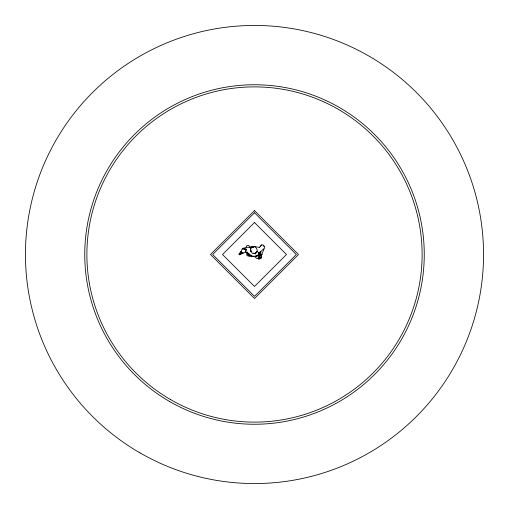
<?xml version="1.0" encoding="UTF-8"?>
<svg xmlns="http://www.w3.org/2000/svg" width="509" height="509" viewBox="0 0 509 509"><rect width="100%" height="100%" fill="white"/><g stroke="black" fill="none" stroke-linecap="round" stroke-linejoin="round"><path stroke-width="0.76" d="M260.112 254.487L260.118 253.1M255.448 253.1L255.442 254.074L254.844 253.387L256.67 252.241L257.338 251.128L256.676 248.5L254.971 246.623L252.54 247.088L250.492 248.856L250.714 251.147L252.419 253.291L253.501 253.641L255.639 253.348L257.115 252.031L257.338 251.128L255.664 252.948L253.667 253.635L255.085 253.38L253.38 253.234L255.155 253.571L255.76 252.674M260.665 253.787L260.754 251.949M259.094 251.987L258.674 255.384L253.437 256.714L248.36 255.747L247.489 252.127M260.672 251.452L259.437 256.778L260.156 255.015L259.113 256.778L259.056 258.279L259.202 257.936M240.706 252.369L240.585 252.967L241.177 251.401L239.58 253.667C240.267 252.209 242.685 251.624 243.124 253.495L240.401 253.876L240.942 253.813M246.178 247.972L246.636 245.777L248.494 245.306L250.428 247.228M258.445 254.074L258.082 255.461C255.416 256.918 251.923 256.816 249.429 255.047L251.452 256.078L252.916 256.148M240.63 252.782L242.176 248.876L243.856 248.481L246.311 249.448L243.143 248.239L247.698 247.183L252.222 247.743M259.145 252.636L258.082 255.461L255.849 256.262M242.233 253.221L239.192 254.513L240.032 253.985L241.489 253.418L239.192 254.863L238.918 253.927L241.018 252.451L240.095 253.049L240.572 252.738M260.284 257.191L261.136 256.797L260.799 257.694L259.647 258.12M260.443 246.528L261.48 244.899L263.007 244.956L264.006 246.401M260.901 257.217L261.473 256.371L261.594 254.615L261.015 255.976L264.419 248.169L264.457 246.343L263.388 245.688M259.24 247.508L261.48 244.899M258.451 256.078L257.98 257.128L259.087 257.789M249.779 255.804L249.435 256.142L246.986 255.715L246.547 252.47M259.533 257.815L258.566 258.483L256.905 258.648L254.182 256.199M259.514 252.337L261.162 251.363L263.503 248.863M242.074 253.546L245.656 251.923L246.146 249.607L245.669 252.559L247.896 252.941L247.043 252.076M250.613 247.565L250.95 247.438M257.974 254.933L258.578 254.742M249.187 247.565L252.299 246.661L253.978 247.081L249.48 247.412M240.852 252.712L241.781 252.458M251.274 247.126L254.036 246.528L259.679 247.419M240.541 253.972L241.444 253.781L240.433 253.673M253.724 256.371L255.143 256.256M255.728 256.358L253.622 256.199M247.088 252.19L249.493 254.812L249.003 253.393M248.43 254.106L251.268 255.27M247.858 254.729L247.272 252.464M259.145 253.049L260.074 255.263M258.197 258.279L258.814 259.304L261.142 258.426L261.212 256.981M258.96 252.674L258.89 253.552L258.96 252.674M254.5 210.561L210.503 254.5L254.5 298.497L298.497 254.5L254.5 210.561M254.5 212.743L212.686 254.5L254.5 296.314L296.314 254.5L254.5 212.743M254.5 222.535L222.509 254.525L254.5 286.472L286.491 254.525L254.5 222.535M244.059 248.895L242.379 248.818L245.083 248.971L244.059 248.895M261.944 254.182L261.95 254.557L261.944 254.182M251.071 251.401L250.492 248.856L251.071 251.401M139.975 452.864A229.05 229.05 0 0 0 483.55 254.5A229.05 229.05 0 0 0 139.975 56.136A229.05 229.05 0 0 0 139.975 452.864M169.624 401.512A169.758 169.758 0 0 0 424.258 254.5A169.758 169.758 0 0 0 169.624 107.488A169.758 169.758 0 0 0 169.624 401.512M170.693 399.66A167.614 167.614 0 0 0 422.114 254.5A167.614 167.614 0 0 0 170.693 109.34A167.614 167.614 0 0 0 170.693 399.66"/></g></svg>
